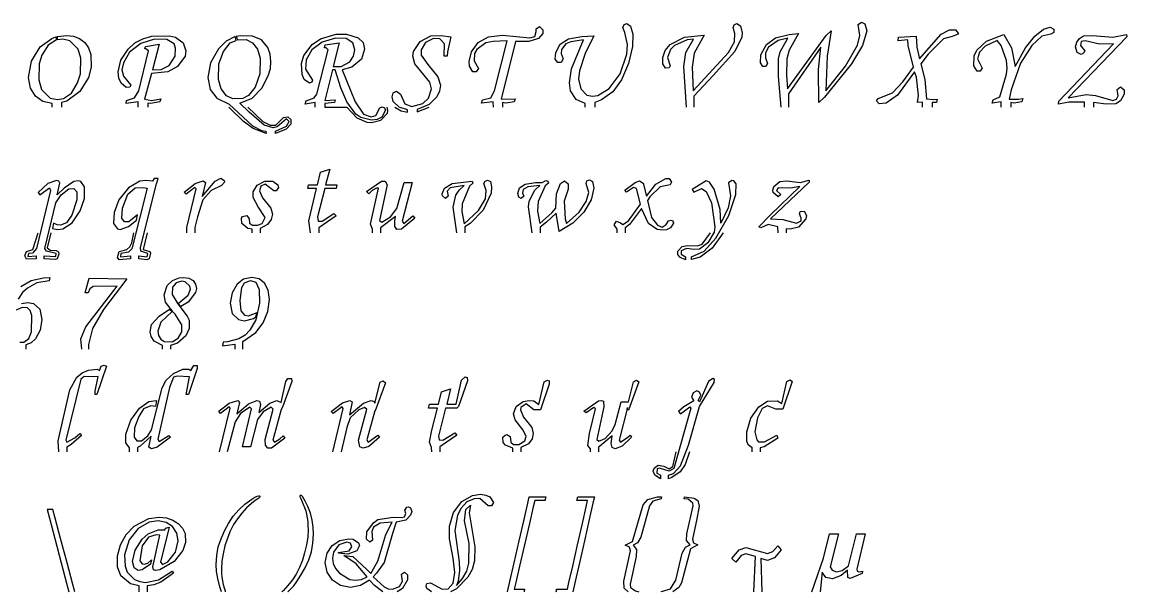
# Model space of a CAD drawing. Extents: x 6502 to 8745, y -442 to 98.
# Drawn here: x 7727 to 8745, y -427 to 98 of the extents above; entities that cross this region are included whole.
import ezdxf

# ---------------------------------------------------------------- set-up
doc = ezdxf.new("R2010")
doc.units = 0
doc.header["$LTSCALE"] = 34.98
doc.header["$MEASUREMENT"] = 0

msp = doc.modelspace()

# ---------------------------------------------------------------- linework, layer by layer
at = {"linetype": 'Continuous'}
for points in [[(8161.1838, 19.239), (8160.834, 24.1362), (8150.34, 23.0868), (8151.0396, 25.8852), (8158.7352, 27.984), (8162.2332, 34.2804), (8173.7766, 80.454), (8160.834, 79.7544), (8154.1878, 78.3552), (8145.7926, 72.4086), (8143.6938, 68.5608), (8143.344, 61.9146), (8147.5416, 54.9186), (8145.4428, 51.7704), (8142.2946, 51.7704), (8139.1464, 57.0174), (8138.7966, 61.215), (8140.8954, 70.3098), (8147.1918, 78.705), (8156.6364, 83.952), (8169.579, 85.701), (8194.7646, 83.2524), (8199.312, 84.3018), (8200.7112, 88.8492), (8200.7112, 91.2978), (8203.5096, 93.3966), (8206.6578, 90.5982), (8206.6578, 87.1002), (8202.81, 82.5528), (8193.7152, 79.7544), (8181.4722, 79.7544), (8168.1798, 26.5848), (8181.1224, 26.9346), (8180.4228, 24.1362), (8172.7272, 23.0868), (8169.579, 23.4366), (8169.579, 19.239)], [(8245.8354, 19.239), (8245.8354, 22.737), (8237.4402, 26.235), (8232.1932, 34.2804), (8231.1438, 41.6262), (8233.2426, 54.5688), (8244.0864, 81.1536), (8232.543, 79.4046), (8227.9956, 77.6556), (8223.798, 72.4086), (8223.4482, 68.5608), (8225.547, 63.6636), (8223.4482, 60.5154), (8220.6498, 60.5154), (8218.2012, 63.3138), (8218.551, 69.6102), (8222.7486, 77.3058), (8230.4442, 82.203), (8242.6872, 84.3018), (8253.531, 85.0014), (8245.8354, 68.5608), (8240.5884, 52.8198), (8239.539, 45.1242), (8241.6378, 36.0294), (8247.2346, 30.4326), (8252.4816, 29.3832), (8257.3788, 30.0828), (8267.8728, 36.3792), (8278.017, 50.0214), (8283.9636, 68.211), (8284.6632, 76.956), (8282.2146, 88.1496), (8280.4656, 92.697), (8281.515, 95.4954), (8283.9636, 96.195), (8287.4616, 93.7464), (8289.5604, 86.4006), (8289.2106, 75.207), (8285.7126, 59.466), (8279.0664, 44.4246), (8271.021, 33.231), (8260.8768, 25.8852), (8254.5804, 23.4366), (8254.5804, 19.239)], [(8338.8822, 19.239), (8336.4336, 56.6676), (8338.5324, 69.6102), (8345.5284, 81.8532), (8339.5818, 81.1536), (8328.0384, 75.9066), (8324.1906, 72.4086), (8321.3922, 65.0628), (8323.8408, 57.3672), (8323.1412, 55.6182), (8319.6432, 55.2684), (8317.1946, 59.1162), (8317.1946, 65.0628), (8319.2934, 71.3592), (8323.8408, 76.956), (8337.1332, 83.6022), (8355.3228, 85.701), (8346.228, 68.9106), (8344.1292, 55.968), (8345.1786, 34.2804), (8377.71, 69.6102), (8383.3068, 79.4046), (8383.6566, 87.1002), (8381.9076, 92.697), (8382.957, 95.1456), (8385.4056, 96.195), (8388.9036, 94.0962), (8390.3028, 87.7998), (8389.953, 83.6022), (8383.6566, 70.6596), (8363.718, 48.2724), (8345.8782, 29.3832), (8345.8782, 19.239)], [(8426.3322, 19.239), (8423.8836, 47.5728), (8423.8836, 63.6636), (8425.2828, 70.3098), (8432.2788, 82.9026), (8423.5338, 80.8038), (8414.439, 74.5074), (8411.6406, 69.2604), (8411.6406, 64.713), (8413.7394, 59.466), (8411.9904, 56.6676), (8409.192, 56.6676), (8407.0932, 60.1656), (8407.443, 67.5114), (8412.69, 76.956), (8421.0852, 83.2524), (8433.678, 86.0508), (8442.0732, 87.1002), (8433.678, 71.709), (8431.5792, 63.6636), (8431.2294, 48.2724), (8431.929, 36.0294), (8467.6086, 85.3512), (8472.156, 89.5488), (8468.658, 66.1122), (8467.2588, 34.2804), (8485.4484, 57.0174), (8496.642, 76.2564), (8498.7408, 85.3512), (8496.9918, 95.4954), (8500.14, 97.5942), (8503.2882, 95.8452), (8505.0372, 89.5488), (8501.1894, 75.9066), (8491.0452, 59.1162), (8466.2094, 28.3338), (8460.9624, 23.4366), (8460.6126, 53.8692), (8462.7114, 74.5074), (8432.9784, 31.482), (8432.9784, 19.239)], [(8628.8664, 19.239), (8628.8664, 24.1362), (8620.4712, 23.0868), (8621.5206, 25.8852), (8627.4672, 28.6836), (8633.7636, 49.6716), (8634.4632, 55.2684), (8633.7636, 62.2644), (8628.8664, 75.9066), (8625.0186, 80.8038), (8614.1748, 75.5568), (8608.9278, 69.96), (8607.1788, 63.6636), (8611.3764, 55.2684), (8609.6274, 52.47), (8606.829, 52.47), (8603.6808, 57.3672), (8604.0306, 66.462), (8606.4792, 71.709), (8615.2242, 80.1042), (8631.315, 86.0508), (8638.311, 73.8078), (8641.809, 56.6676), (8651.2536, 73.8078), (8659.9986, 84.6516), (8667.6942, 90.948), (8673.9906, 93.0468), (8677.4886, 90.948), (8677.4886, 88.1496), (8674.6902, 86.4006), (8666.295, 84.6516), (8657.2002, 75.9066), (8646.7062, 59.8158), (8637.9612, 35.3298), (8636.2122, 26.5848), (8644.9572, 26.5848), (8648.805, 27.2844), (8647.7556, 24.1362), (8640.4098, 23.0868), (8637.6114, 23.4366), (8637.6114, 19.239)], [(7754.7162, 19.239), (7754.7162, 22.737), (7746.321, 24.486), (7739.325, 29.3832), (7734.7776, 36.729), (7733.0286, 46.5234), (7735.827, 61.5648), (7743.8724, 74.8572), (7754.3664, 82.5528), (7758.2142, 83.952), (7758.9138, 81.1536), (7751.2182, 76.2564), (7745.2716, 67.1616), (7742.823, 59.1162), (7742.4732, 44.4246), (7744.9218, 35.6796), (7752.9672, 27.6342), (7759.6134, 26.235), (7765.2102, 27.2844), (7772.556, 32.1816), (7778.1528, 41.6262), (7780.9512, 50.0214), (7781.301, 64.3632), (7778.8524, 72.7584), (7771.1568, 80.454), (7764.5106, 81.8532), (7759.9632, 81.1536), (7759.2636, 84.3018), (7768.3584, 85.3512), (7774.305, 84.6516), (7779.9018, 82.5528), (7784.799, 78.705), (7788.297, 73.8078), (7790.3958, 67.8612), (7790.7456, 55.968), (7788.297, 46.5234), (7780.2516, 33.5808), (7768.3584, 24.8358), (7763.4612, 23.4366), (7763.4612, 19.239)], [(7834.1208, 19.239), (7834.1208, 24.1362), (7822.9272, 22.737), (7823.277, 25.5354), (7830.6228, 27.984), (7834.4706, 34.2804), (7843.5654, 71.0094), (7841.1168, 73.1082), (7840.0674, 73.1082), (7840.767, 75.207), (7853.3598, 77.3058), (7847.0634, 53.5194), (7855.1088, 53.8692), (7862.4546, 57.717), (7868.0514, 66.1122), (7868.4012, 73.458), (7867.002, 77.6556), (7860.3558, 81.5034), (7849.1622, 81.8532), (7836.5694, 78.0054), (7826.0754, 69.96), (7820.4786, 60.1656), (7819.0794, 53.5194), (7820.4786, 47.9226), (7827.1248, 39.5274), (7826.4252, 37.7784), (7822.9272, 37.4286), (7818.3798, 41.2764), (7816.281, 45.8238), (7815.5814, 51.7704), (7818.03, 62.6142), (7824.6762, 72.7584), (7830.9726, 78.3552), (7838.3184, 82.203), (7846.7136, 84.6516), (7862.8044, 85.0014), (7868.4012, 83.6022), (7875.3972, 78.3552), (7877.8458, 71.0094), (7877.1462, 66.1122), (7870.1502, 56.6676), (7861.4052, 51.7704), (7846.3638, 50.3712), (7839.7176, 26.5848), (7846.7136, 25.5354), (7854.759, 26.9346), (7854.0594, 24.1362), (7845.3144, 22.737), (7842.8658, 23.0868), (7842.8658, 19.239)], [(7934.8632, 19.239), (7948.8552, 5.9466), (7955.5014, 2.7984), (7960.7484, 2.7984), (7967.7444, 9.7944), (7971.942, 10.494), (7974.7404, 8.0454), (7974.7404, 3.498), (7970.193, -1.0494), (7960.3986, -4.8972), (7960.3986, -2.7984), (7970.5428, 1.749), (7972.9914, 5.9466), (7970.5428, 8.3952), (7962.1476, 1.0494), (7958.2998, 0.3498), (7949.9046, 2.7984), (7936.2624, 14.6916), (7927.5174, 23.0868), (7939.0608, 27.6342), (7948.1556, 37.0788), (7954.1022, 48.972), (7955.8512, 54.9186), (7956.201, 61.215), (7955.5014, 68.211), (7953.4026, 74.1576), (7947.456, 81.1536), (7939.4106, 84.6516), (7928.5668, 85.0014), (7924.3692, 84.3018), (7925.4186, 81.1536), (7933.464, 81.5034), (7939.4106, 78.3552), (7943.958, 72.7584), (7946.4066, 64.3632), (7946.0568, 50.0214), (7941.8592, 37.7784), (7935.5628, 30.0828), (7930.3158, 27.2844), (7921.221, 26.9346), (7915.2744, 29.733), (7910.3772, 36.0294), (7907.9286, 44.7744), (7908.2784, 59.1162), (7912.476, 70.6596), (7918.7724, 78.3552), (7924.3692, 80.8038), (7923.3198, 84.3018), (7914.9246, 80.1042), (7907.9286, 73.1082), (7900.5828, 60.1656), (7898.1342, 46.5234), (7900.233, 35.6796), (7906.5294, 27.6342), (7917.723, 22.0374), (7939.4106, 2.0988), (7947.456, -2.0988), (7951.6536, -2.7984), (7952.0034, -4.8972), (7939.7604, -0.3498), (7931.0154, 5.9466), (7917.3732, 19.239)], [(7997.1276, 19.239), (7997.1276, 23.4366), (7987.683, 22.0374), (7988.7324, 25.1856), (7996.0782, 27.984), (7998.5268, 31.1322), (8009.0208, 72.0588), (8007.2718, 73.8078), (8005.5228, 73.8078), (8006.2224, 76.6062), (8019.165, 78.3552), (8013.5682, 56.6676), (8020.914, 56.6676), (8028.9594, 60.8652), (8032.4574, 66.1122), (8033.5068, 72.0588), (8031.7578, 78.3552), (8025.4614, 82.5528), (8015.667, 82.9026), (8003.424, 79.0548), (7993.9794, 72.0588), (7988.7324, 62.964), (7988.0328, 54.219), (7994.679, 44.0748), (7993.9794, 42.3258), (7991.8806, 41.2764), (7986.9834, 44.7744), (7984.8846, 49.3218), (7984.5348, 59.466), (7986.6336, 66.8118), (7994.3292, 76.956), (8002.0248, 82.203), (8016.3666, 86.4006), (8025.8112, 86.4006), (8036.655, 83.2524), (8041.2024, 78.705), (8042.6016, 72.7584), (8039.8032, 63.3138), (8030.7084, 55.968), (8021.9634, 53.5194), (8033.8566, 24.1362), (8041.5522, 12.9426), (8048.5482, 10.494), (8052.7458, 11.5434), (8056.5936, 18.5394), (8058.6924, 19.5888), (8060.7912, 18.5394), (8061.8406, 16.4406), (8058.3426, 10.1442), (8054.145, 8.0454), (8048.898, 7.3458), (8039.1036, 9.7944), (8034.5562, 12.9426), (8026.161, 24.1362), (8020.5642, 37.0788), (8015.3172, 53.5194), (8012.8686, 53.5194), (8005.8726, 25.5354), (8015.3172, 25.8852), (8014.9674, 23.4366), (8005.8726, 22.737), (8005.8726, 19.239), (8026.161, 19.239), (8035.2558, 9.4446), (8044.7004, 5.5968), (8048.898, 5.247), (8057.643, 7.3458), (8063.5896, 13.6422), (8063.9394, 16.0908), (8063.2398, 19.239)], [(8070.2358, 19.239), (8076.1824, 15.741), (8082.129, 14.6916), (8082.129, 16.7904), (8074.4334, 19.239), (8068.8366, 24.486), (8067.7872, 28.6836), (8068.8366, 32.5314), (8071.9848, 33.9306), (8075.4828, 31.1322), (8079.6804, 22.3872), (8085.9768, 19.9386), (8096.121, 22.737), (8101.368, 27.6342), (8104.1664, 36.0294), (8102.7672, 42.3258), (8088.7752, 59.1162), (8087.0262, 66.1122), (8087.7258, 70.6596), (8093.6724, 79.7544), (8103.4668, 85.0014), (8112.9114, 85.3512), (8122.0062, 83.952), (8118.858, 70.3098), (8118.5082, 66.1122), (8115.7098, 66.1122), (8116.0596, 77.6556), (8111.862, 82.203), (8105.9154, 82.5528), (8098.5696, 78.705), (8094.7218, 72.0588), (8094.7218, 67.1616), (8100.6684, 58.4166), (8110.113, 47.223), (8112.5616, 39.5274), (8111.5122, 33.9306), (8109.0636, 28.6836), (8102.0676, 21.6876), (8090.874, 17.1402), (8090.874, 15.0414), (8102.0676, 19.239)], [(8556.4578, 19.239), (8556.4578, 23.7864), (8551.9104, 23.4366), (8552.61, 30.0828), (8550.861, 46.8732), (8549.112, 51.7704), (8533.371, 30.4326), (8522.877, 23.0868), (8516.5806, 22.3872), (8514.132, 25.1856), (8515.5312, 27.2844), (8528.8236, 32.5314), (8538.2682, 42.6756), (8548.0626, 55.968), (8543.1654, 75.9066), (8542.8156, 81.1536), (8534.0706, 80.454), (8534.4204, 83.6022), (8550.5112, 84.6516), (8551.2108, 74.5074), (8553.6594, 63.6636), (8573.598, 86.4006), (8581.2936, 90.5982), (8586.8904, 90.5982), (8589.339, 87.45), (8589.339, 86.4006), (8583.7422, 84.3018), (8575.6968, 82.203), (8561.7048, 68.211), (8554.7088, 59.1162), (8558.5566, 44.7744), (8559.9558, 26.9346), (8566.602, 26.235), (8569.7502, 26.5848), (8569.4004, 23.4366), (8565.2028, 23.4366), (8565.2028, 19.239)], [(8705.4726, 19.239), (8705.4726, 23.7864), (8691.1308, 23.7864), (8681.6862, 22.0374), (8682.036, 24.8358), (8732.4072, 77.6556), (8719.4646, 77.3058), (8706.1722, 80.454), (8702.6742, 79.7544), (8701.9746, 75.9066), (8705.8224, 71.0094), (8704.773, 68.9106), (8702.6742, 67.8612), (8698.8264, 69.6102), (8697.4272, 74.8572), (8698.4766, 79.0548), (8700.9252, 82.5528), (8704.773, 85.0014), (8712.8184, 85.3512), (8731.7076, 83.6022), (8744.3004, 86.0508), (8744.6502, 83.952), (8690.4312, 27.984), (8707.2216, 30.7824), (8715.6168, 30.0828), (8731.7076, 25.5354), (8735.2056, 26.5848), (8736.6048, 29.733), (8735.5554, 35.6796), (8738.7036, 38.1282), (8742.2016, 35.3298), (8742.2016, 31.1322), (8738.7036, 25.1856), (8734.506, 22.3872), (8725.4112, 22.0374), (8713.8678, 23.4366), (8713.8678, 19.239)], [(7992.5802, -96.5448), (7991.181, -85.3512), (7998.177, -55.6182), (7990.1316, -55.6182), (7990.8312, -52.1202), (7999.2264, -52.1202), (8002.0248, -40.5768), (8010.42, -37.7784), (8006.5722, -52.1202), (8017.0662, -52.1202), (8016.3666, -55.6182), (8005.8726, -55.6182), (7999.2264, -81.8532), (7999.926, -85.701), (8003.424, -85.701), (8014.2678, -78.705), (8016.3666, -80.8038), (8000.2758, -91.9974), (8000.2758, -96.5448)], [(7753.6668, -96.5448), (7750.1688, -110.187), (7752.9672, -112.2858), (7758.564, -112.6356), (7760.6628, -114.0348), (7761.0126, -116.1336), (7759.2636, -120.3312), (7757.8644, -121.0308), (7747.3704, -120.3312), (7747.3704, -117.5328), (7758.2142, -118.2324), (7758.564, -115.434), (7749.4692, -113.3352), (7748.07, -110.8866), (7758.2142, -68.9106), (7763.1114, -61.5648), (7770.1074, -55.968), (7774.6548, -55.6182), (7777.4532, -58.7664), (7777.4532, -66.1122), (7772.9058, -80.1042), (7768.0086, -87.1002), (7762.4118, -89.5488), (7759.2636, -89.199), (7756.1154, -87.45), (7755.066, -92.3472), (7759.9632, -93.3966), (7764.5106, -92.697), (7773.2556, -87.1002), (7780.6014, -76.2564), (7784.4492, -64.713), (7784.4492, -54.219), (7781.301, -49.3218), (7778.8524, -48.6222), (7774.6548, -49.3218), (7765.9098, -55.2684), (7759.2636, -61.5648), (7761.7122, -50.721), (7761.0126, -48.972), (7758.9138, -48.2724), (7750.8684, -51.0708), (7741.7736, -59.466), (7743.5226, -61.5648), (7752.2676, -54.9186), (7753.317, -57.3672), (7740.3744, -110.8866), (7736.5266, -115.0842), (7733.0286, -115.434), (7732.329, -118.2324), (7740.0246, -117.5328), (7740.0246, -120.3312), (7731.2796, -120.681), (7729.5306, -117.5328), (7731.2796, -113.685), (7736.8764, -111.936), (7741.7736, -96.5448)], [(7842.1662, -96.5448), (7838.6682, -111.936), (7844.6148, -113.685), (7845.3144, -115.0842), (7844.265, -120.3312), (7841.8164, -121.3806), (7834.4706, -120.3312), (7834.4706, -117.5328), (7842.1662, -118.5822), (7842.8658, -115.434), (7836.5694, -113.3352), (7836.2196, -109.8372), (7850.9112, -51.4206), (7852.3104, -46.5234), (7848.8124, -46.5234), (7847.0634, -48.972), (7841.1168, -48.2724), (7835.52, -48.972), (7825.026, -54.9186), (7816.281, -66.1122), (7811.7336, -77.6556), (7811.3838, -87.7998), (7814.8818, -92.697), (7817.3304, -93.3966), (7825.026, -90.5982), (7832.3718, -84.6516), (7833.4212, -79.7544), (7825.3758, -86.4006), (7821.528, -86.4006), (7819.0794, -82.9026), (7819.4292, -73.8078), (7824.3264, -60.8652), (7831.3224, -54.9186), (7838.6682, -54.5688), (7842.1662, -55.2684), (7828.1742, -111.2364), (7825.026, -114.3846), (7818.03, -115.434), (7817.6802, -118.5822), (7826.775, -117.5328), (7826.775, -120.3312), (7816.6308, -121.3806), (7814.8818, -119.2818), (7816.6308, -113.685), (7821.528, -112.2858), (7823.6268, -111.936), (7826.4252, -109.4874), (7828.1742, -105.6396), (7829.9232, -96.5448)], [(7878.8952, -96.5448), (7878.8952, -91.6476), (7887.2904, -55.968), (7886.241, -54.5688), (7878.1956, -60.8652), (7876.4466, -59.1162), (7886.5908, -51.0708), (7893.9366, -48.6222), (7896.0354, -50.0214), (7892.8872, -62.964), (7904.7804, -48.972), (7910.0274, -46.1736), (7913.1756, -48.2724), (7913.5254, -49.6716), (7910.727, -52.8198), (7901.2824, -57.3672), (7893.5868, -66.1122), (7888.6896, -81.8532), (7886.241, -91.6476), (7886.241, -96.5448)], [(7939.0608, -96.5448), (7939.0608, -93.0468), (7934.8632, -92.3472), (7929.6162, -87.7998), (7929.2664, -82.9026), (7929.966, -81.5034), (7934.1636, -80.454), (7936.2624, -83.6022), (7936.6122, -87.45), (7939.4106, -89.5488), (7943.958, -89.5488), (7948.1556, -87.7998), (7950.954, -82.203), (7944.6576, -72.4086), (7939.7604, -64.0134), (7939.7604, -58.7664), (7943.6082, -52.47), (7950.6042, -48.972), (7957.95, -48.972), (7962.4974, -52.1202), (7963.197, -54.5688), (7961.0982, -57.717), (7958.9994, -57.717), (7950.954, -51.7704), (7947.1062, -53.5194), (7945.707, -57.717), (7948.5054, -64.3632), (7956.201, -73.8078), (7957.6002, -79.4046), (7956.5508, -84.3018), (7953.0528, -88.8492), (7946.4066, -92.3472), (7946.4066, -96.5448)], [(8049.9474, -96.5448), (8049.9474, -93.0468), (8047.8486, -88.4994), (8055.1944, -55.2684), (8053.4454, -55.2684), (8049.5976, -57.3672), (8046.4494, -60.5154), (8044.3506, -58.4166), (8057.9928, -48.972), (8061.4908, -48.972), (8063.2398, -52.1202), (8056.2438, -85.0014), (8058.3426, -86.7504), (8066.388, -81.8532), (8072.3346, -74.1576), (8078.9808, -50.0214), (8086.3266, -50.0214), (8077.2318, -85.701), (8078.631, -87.7998), (8087.0262, -80.8038), (8088.7752, -82.9026), (8076.5322, -93.0468), (8072.3346, -93.3966), (8070.2358, -90.5982), (8070.2358, -85.701), (8070.9354, -81.5034), (8057.2932, -91.9974), (8057.2932, -96.5448)], [(8127.603, -96.5448), (8124.105, -72.7584), (8126.5536, -61.9146), (8129.7018, -57.0174), (8134.2492, -52.8198), (8121.3066, -54.9186), (8118.5082, -58.0668), (8119.5576, -62.6142), (8117.109, -64.713), (8114.3106, -62.2644), (8113.9608, -60.5154), (8116.0596, -55.2684), (8123.0556, -51.0708), (8141.595, -48.972), (8142.2946, -50.721), (8139.1464, -53.5194), (8132.5002, -69.6102), (8132.1504, -76.956), (8134.2492, -88.1496), (8147.5416, -75.9066), (8153.838, -65.0628), (8154.5376, -57.3672), (8152.4388, -51.0708), (8153.4882, -48.972), (8155.587, -47.9226), (8158.3854, -49.3218), (8159.4348, -54.219), (8159.085, -59.8158), (8151.7392, -75.5568), (8139.846, -87.7998), (8134.9488, -90.948), (8134.9488, -96.5448)], [(8196.8634, -96.5448), (8193.3654, -72.4086), (8194.065, -67.1616), (8199.312, -57.0174), (8203.8594, -52.8198), (8193.0156, -54.219), (8188.4682, -56.6676), (8188.1184, -59.8158), (8189.1678, -62.6142), (8186.7192, -64.713), (8184.6204, -63.6636), (8183.571, -60.1656), (8185.32, -54.9186), (8190.567, -51.7704), (8200.0116, -50.0214), (8205.9582, -50.0214), (8209.4562, -48.2724), (8211.2052, -48.972), (8211.9048, -50.721), (8208.7566, -53.1696), (8202.4602, -67.5114), (8201.7606, -76.6062), (8203.8594, -87.7998), (8215.053, -78.0054), (8218.551, -73.8078), (8219.2506, -60.5154), (8223.0984, -51.0708), (8226.5964, -48.6222), (8230.0944, -51.4206), (8230.0944, -56.3178), (8226.2466, -67.1616), (8227.296, -83.6022), (8228.3454, -87.7998), (8240.2386, -77.3058), (8246.535, -67.5114), (8248.9836, -59.466), (8246.535, -51.0708), (8247.2346, -48.6222), (8249.6832, -47.5728), (8252.4816, -49.3218), (8253.531, -55.2684), (8251.0824, -66.1122), (8244.4362, -77.3058), (8234.292, -87.45), (8221.6992, -95.1456), (8218.9008, -78.3552), (8210.1558, -86.7504), (8204.2092, -91.2978), (8204.2092, -96.5448)], [(8275.2186, -96.5448), (8275.2186, -93.0468), (8272.4202, -89.199), (8274.519, -85.701), (8278.3668, -87.1002), (8280.4656, -88.8492), (8285.7126, -85.3512), (8296.5564, -69.96), (8293.0584, -55.6182), (8290.26, -54.5688), (8283.6138, -59.1162), (8282.2146, -57.0174), (8291.6592, -50.0214), (8295.8568, -48.6222), (8299.005, -50.721), (8302.1532, -62.6142), (8310.8982, -51.7704), (8319.993, -46.5234), (8323.1412, -46.5234), (8325.24, -49.6716), (8323.8408, -52.1202), (8314.746, -54.219), (8305.3014, -63.3138), (8303.2026, -66.8118), (8306.7006, -82.203), (8312.2974, -89.5488), (8316.495, -91.2978), (8320.3428, -88.8492), (8322.4416, -85.3512), (8324.5404, -84.6516), (8326.2894, -85.3512), (8326.989, -87.45), (8324.1906, -91.9974), (8320.6926, -93.7464), (8316.8448, -94.0962), (8311.9476, -93.3966), (8303.9022, -87.7998), (8297.6058, -74.1576), (8286.4122, -88.8492), (8282.5644, -91.9974), (8282.5644, -96.5448)], [(8372.8128, -96.5448), (8362.6686, -110.5368), (8351.475, -118.932), (8343.7794, -121.0308), (8343.7794, -118.5822), (8355.3228, -113.3352), (8366.1666, -101.442), (8378.0598, -80.454), (8384.3562, -61.215), (8384.706, -51.4206), (8382.6072, -48.6222), (8380.8582, -48.2724), (8377.71, -50.3712), (8379.459, -62.2644), (8377.3602, -73.458), (8370.714, -87.45), (8370.0144, -74.8572), (8364.4176, -56.3178), (8360.22, -49.6716), (8357.0718, -48.6222), (8344.1292, -56.6676), (8345.8782, -59.1162), (8352.8742, -55.6182), (8357.0718, -58.4166), (8361.969, -68.9106), (8365.1172, -90.948), (8364.4176, -95.8452), (8358.8208, -105.6396), (8351.1252, -111.5862), (8346.228, -111.936), (8338.8822, -110.8866), (8333.985, -112.9854), (8333.985, -116.1336), (8338.1826, -118.5822), (8338.1826, -121.3806), (8332.9356, -118.932), (8331.1866, -116.4834), (8331.1866, -113.3352), (8335.0344, -109.1376), (8339.9316, -108.0882), (8349.0264, -108.438), (8353.5738, -107.0388), (8361.2694, -96.5448)], [(8423.5338, -96.5448), (8423.184, -90.948), (8414.0892, -88.8492), (8407.443, -91.9974), (8405.694, -90.948), (8416.188, -80.1042), (8443.4724, -53.8692), (8434.7274, -55.2684), (8423.5338, -54.9186), (8421.7848, -57.3672), (8425.9824, -61.215), (8423.5338, -63.3138), (8418.9864, -59.466), (8418.6366, -57.0174), (8419.3362, -53.8692), (8424.933, -49.3218), (8431.5792, -48.6222), (8443.8222, -50.0214), (8451.8676, -47.9226), (8451.8676, -49.6716), (8416.5378, -83.6022), (8427.7314, -84.3018), (8440.3242, -87.45), (8444.5218, -85.3512), (8444.5218, -82.9026), (8443.1226, -79.0548), (8443.8222, -76.956), (8447.3202, -76.6062), (8449.419, -80.454), (8449.0692, -83.6022), (8442.0732, -91.2978), (8434.3776, -93.0468), (8430.8796, -92.697), (8430.8796, -96.5448)], [(7726.0326, -145.8666), (7735.4772, -140.2698), (7746.6708, -137.8212), (7752.6174, -137.4714), (7751.9178, -140.6196), (7740.7242, -142.3686), (7731.9792, -147.2658), (7727.4318, -151.4634), (7723.584, -157.41)], [(7782.0006, -203.5836), (7781.301, -194.139), (7785.8484, -182.9454), (7814.532, -145.5168), (7792.4946, -145.8666), (7789.3464, -147.9654), (7787.9472, -151.8132), (7785.1488, -151.8132), (7788.9966, -138.171), (7823.6268, -138.8706), (7801.9392, -167.2044), (7791.795, -184.6944), (7788.297, -199.386), (7788.297, -203.5836)], [(7856.508, -203.5836), (7856.508, -200.0856), (7848.8124, -196.2378), (7846.014, -192.0402), (7844.9646, -187.4928), (7846.3638, -180.8466), (7853.3598, -173.151), (7862.8044, -166.8546), (7865.253, -168.9534), (7854.759, -178.7478), (7851.9606, -187.143), (7852.6602, -190.9908), (7854.759, -194.4888), (7857.9072, -196.5876), (7865.253, -196.9374), (7870.8498, -193.4394), (7874.3478, -187.4928), (7874.3478, -181.1964), (7868.0514, -171.402), (7863.504, -166.5048), (7865.6028, -168.6036), (7859.3064, -160.2084), (7857.9072, -153.5622), (7860.7056, -144.8172), (7865.6028, -140.2698), (7871.8992, -137.8212), (7875.747, -137.4714), (7880.6442, -138.171), (7884.492, -140.2698), (7886.9406, -143.7678), (7887.6402, -147.6156), (7886.9406, -151.4634), (7879.9446, -160.2084), (7873.2984, -164.406), (7870.8498, -161.6076), (7879.9446, -153.912), (7882.0434, -148.3152), (7881.6936, -145.5168), (7877.1462, -141.669), (7874.3478, -140.9694), (7869.1008, -142.3686), (7865.6028, -146.5662), (7865.253, -153.2124), (7870.5, -161.9574), (7879.245, -173.151), (7880.994, -176.9988), (7880.994, -184.6944), (7877.8458, -191.3406), (7870.1502, -197.9868), (7863.8538, -200.0856), (7863.8538, -203.5836)], [(7930.3158, -203.5836), (7930.3158, -196.5876), (7942.209, -188.1924), (7949.205, -179.4474), (7953.4026, -168.9534), (7954.8018, -157.7598), (7953.7524, -149.3646), (7950.2544, -142.7184), (7945.3572, -138.8706), (7938.711, -137.4714), (7931.0154, -139.2204), (7925.0688, -143.7678), (7920.5214, -151.8132), (7918.7724, -161.2578), (7920.5214, -170.7024), (7926.468, -176.2992), (7932.0648, -177.3486), (7940.1102, -175.2498), (7942.209, -173.8506), (7943.2584, -170.0028), (7935.213, -173.151), (7932.4146, -172.4514), (7928.9166, -168.2538), (7927.8672, -158.8092), (7929.6162, -146.916), (7932.0648, -142.3686), (7937.3118, -140.2698), (7942.209, -142.0188), (7945.3572, -148.665), (7945.707, -161.2578), (7942.209, -176.649), (7936.962, -186.0936), (7932.4146, -190.641), (7926.8178, -194.139), (7916.3238, -196.9374), (7912.1262, -197.2872), (7911.7764, -200.4354), (7922.97, -199.0362), (7922.97, -203.5836)], [(7726.3824, -161.6076), (7732.329, -160.5582), (7737.576, -161.6076), (7743.5226, -166.8546), (7745.2716, -176.2992), (7743.8724, -186.0936), (7739.325, -194.139), (7735.4772, -197.637), (7730.58, -199.7358), (7730.58, -203.5836)], [(7724.9832, -197.2872), (7728.831, -197.2872), (7733.3784, -193.7892), (7735.827, -187.4928), (7736.1768, -172.4514), (7734.4278, -167.904), (7731.9792, -165.4554), (7727.082, -165.1056), (7720.7856, -167.904)], [(7761.0126, -298.0296), (7760.313, -287.8854), (7771.1568, -241.0122), (7777.4532, -229.4688), (7782.3504, -225.2712), (7788.297, -222.8226), (7796.3424, -222.123), (7798.4412, -223.1724), (7799.8404, -219.3246), (7802.6388, -218.2752), (7804.7376, -219.3246), (7795.9926, -245.2098), (7794.2436, -245.2098), (7794.2436, -242.4114), (7797.042, -228.7692), (7792.8444, -229.119), (7784.0994, -228.7692), (7781.301, -231.2178), (7767.309, -287.5356), (7768.3584, -289.2846), (7775.7042, -285.087), (7780.2516, -281.2392), (7781.6508, -282.9882), (7772.2062, -291.3834), (7768.3584, -293.832), (7768.3584, -298.0296)], [(7826.0754, -298.0296), (7826.0754, -294.5316), (7822.5774, -289.9842), (7822.5774, -281.9388), (7827.1248, -268.9962), (7835.1702, -257.8026), (7843.9152, -251.856), (7850.9112, -250.8066), (7849.8618, -256.4034), (7845.6642, -255.7038), (7839.018, -258.5022), (7834.4706, -265.4982), (7830.6228, -275.9922), (7830.273, -284.7372), (7832.7216, -287.8854), (7836.9192, -287.8854), (7842.8658, -283.338), (7846.3638, -277.7412), (7856.1582, -239.2632), (7859.6562, -232.2672), (7866.6522, -225.9708), (7875.0474, -222.123), (7880.6442, -222.123), (7882.3932, -223.1724), (7885.1916, -218.625), (7888.3398, -218.625), (7888.3398, -221.4234), (7880.2944, -245.2098), (7878.1956, -245.2098), (7881.3438, -229.119), (7869.8004, -228.4194), (7866.6522, -229.4688), (7862.8044, -238.9134), (7851.9606, -286.4862), (7853.3598, -288.585), (7862.1048, -282.9882), (7863.8538, -284.7372), (7851.6108, -293.832), (7846.3638, -295.2312), (7843.9152, -293.832), (7846.014, -283.6878), (7835.8698, -292.7826), (7833.4212, -294.1818), (7833.4212, -298.0296)], [(7908.978, -298.0296), (7918.7724, -257.8026), (7917.723, -256.7532), (7909.6776, -262.6998), (7908.2784, -260.601), (7917.723, -253.2552), (7925.7684, -250.8066), (7927.1676, -252.5556), (7924.719, -263.0496), (7935.5628, -253.9548), (7943.2584, -250.8066), (7945.707, -251.5062), (7946.7564, -254.6544), (7945.0074, -262.0002), (7955.1516, -253.2552), (7961.7978, -250.8066), (7965.6456, -252.5556), (7969.8432, -233.3166), (7971.942, -230.5182), (7975.0902, -230.5182), (7975.44, -233.3166), (7967.0448, -257.103), (7965.6456, -259.2018), (7957.95, -287.5356), (7959.699, -289.2846), (7964.5962, -286.1364), (7967.3946, -283.338), (7969.1436, -285.4368), (7956.9006, -294.8814), (7953.4026, -294.8814), (7951.3038, -292.083), (7950.954, -286.836), (7958.2998, -258.852), (7956.5508, -257.103), (7949.205, -261.3006), (7943.958, -268.2966), (7937.3118, -293.4822), (7929.966, -293.4822), (7938.3612, -258.5022), (7936.962, -257.103), (7928.217, -262.6998), (7923.3198, -270.3954), (7915.974, -298.0296)], [(8013.2184, -298.0296), (8022.663, -258.1524), (8021.9634, -256.7532), (8013.5682, -262.6998), (8011.8192, -260.9508), (8022.3132, -252.9054), (8028.9594, -250.8066), (8031.0582, -252.2058), (8028.6096, -264.099), (8041.5522, -253.2552), (8048.5482, -250.8066), (8051.3466, -251.856), (8052.0462, -253.2552), (8056.9434, -234.0162), (8059.7418, -232.617), (8061.8406, -234.7158), (8052.396, -260.2512), (8052.0462, -260.2512), (8044.7004, -287.1858), (8045.7498, -289.2846), (8054.8446, -282.6384), (8056.2438, -284.7372), (8046.4494, -293.1324), (8041.2024, -294.8814), (8038.0542, -293.4822), (8037.0048, -287.5356), (8044.7004, -258.852), (8042.6016, -257.4528), (8037.3546, -259.5516), (8029.3092, -266.8974), (8026.161, -275.6424), (8020.914, -298.0296)], [(8104.5162, -298.0296), (8104.1664, -294.1818), (8102.4174, -289.2846), (8104.5162, -278.091), (8109.7632, -257.8026), (8101.368, -257.8026), (8102.4174, -254.3046), (8110.4628, -254.3046), (8113.2612, -242.7612), (8121.6564, -239.9628), (8118.1584, -254.3046), (8126.9034, -254.3046), (8131.8006, -232.2672), (8135.2986, -229.119), (8137.0476, -229.8186), (8137.3974, -232.617), (8129.0022, -256.4034), (8127.603, -257.8026), (8117.109, -257.8026), (8110.4628, -283.6878), (8111.1624, -287.1858), (8114.6604, -287.5356), (8125.5042, -280.5396), (8127.603, -282.6384), (8111.862, -293.4822), (8111.862, -298.0296)], [(8179.0236, -298.0296), (8179.0236, -294.8814), (8172.3774, -292.083), (8170.2786, -289.6344), (8169.9288, -284.7372), (8172.0276, -282.6384), (8173.4268, -282.2886), (8176.575, -284.0376), (8177.2746, -289.2846), (8179.7232, -291.3834), (8184.6204, -291.3834), (8190.2172, -287.8854), (8191.2666, -284.0376), (8188.4682, -278.091), (8181.1224, -268.6464), (8179.7232, -263.0496), (8182.1718, -256.4034), (8188.4682, -251.856), (8194.065, -250.8066), (8198.2626, -251.1564), (8203.1598, -254.6544), (8208.057, -233.6664), (8210.8554, -232.2672), (8212.6044, -232.617), (8212.6044, -235.7652), (8204.559, -259.5516), (8198.2626, -259.5516), (8191.2666, -253.9548), (8186.3694, -257.4528), (8186.0196, -259.5516), (8188.818, -266.1978), (8196.5136, -275.6424), (8197.9128, -281.2392), (8196.8634, -286.1364), (8193.3654, -290.6838), (8186.3694, -294.1818), (8186.3694, -298.0296)], [(8250.7326, -298.0296), (8250.7326, -295.2312), (8248.284, -292.4328), (8249.6832, -281.2392), (8255.28, -258.5022), (8253.531, -257.4528), (8246.535, -262.35), (8244.4362, -260.601), (8258.0784, -251.1564), (8260.527, -250.8066), (8262.6258, -251.5062), (8262.9756, -256.7532), (8256.3294, -286.836), (8258.4282, -288.2352), (8264.025, -285.7866), (8270.6712, -278.7906), (8273.4696, -272.844), (8278.7166, -252.2058), (8285.7126, -252.2058), (8290.26, -233.6664), (8293.0584, -232.2672), (8295.1572, -233.6664), (8285.7126, -259.9014), (8284.3134, -258.5022), (8284.6632, -257.4528), (8276.9676, -287.5356), (8278.3668, -289.2846), (8285.013, -284.7372), (8287.1118, -282.6384), (8288.511, -284.7372), (8279.766, -292.7826), (8273.4696, -295.2312), (8270.6712, -294.1818), (8269.6218, -290.334), (8270.6712, -283.338), (8258.778, -293.1324), (8258.0784, -293.4822), (8258.0784, -298.0296)], [(8341.6806, -298.0296), (8337.8328, -309.9228), (8333.2854, -316.569), (8325.5898, -321.816), (8322.4416, -322.8654), (8322.4416, -319.7172), (8326.989, -317.9682), (8333.6352, -310.9722), (8340.981, -292.083), (8351.1252, -256.4034), (8364.4176, -234.366), (8364.7674, -231.5676), (8363.3682, -230.5182), (8359.1706, -233.3166), (8351.1252, -252.2058), (8349.726, -250.8066), (8352.1746, -245.9094), (8351.1252, -243.111), (8348.6766, -242.0616), (8345.1786, -243.8106), (8343.7794, -247.6584), (8345.8782, -251.1564), (8336.4336, -256.7532), (8331.5364, -260.9508), (8333.6352, -263.0496), (8342.0304, -256.7532), (8343.0798, -257.8026), (8327.3388, -313.4208), (8323.1412, -315.8694), (8314.0464, -313.071), (8311.9476, -313.7706), (8311.5978, -317.6184), (8315.0958, -319.7172), (8315.0958, -322.8654), (8309.8488, -319.7172), (8308.4496, -315.8694), (8309.1492, -313.071), (8312.997, -310.2726), (8318.244, -311.322), (8323.1412, -313.7706), (8326.2894, -311.6718), (8329.4376, -298.0296)], [(8399.3976, -298.0296), (8399.3976, -294.5316), (8395.8996, -291.7332), (8394.5004, -288.2352), (8394.5004, -279.84), (8398.3482, -267.2472), (8405.694, -256.7532), (8413.7394, -251.5062), (8422.8342, -251.1564), (8426.682, -253.605), (8431.5792, -233.3166), (8434.3776, -231.9174), (8436.4764, -233.3166), (8427.7314, -258.852), (8421.435, -258.852), (8413.7394, -255.7038), (8408.8422, -258.1524), (8404.2948, -266.8974), (8401.8462, -279.84), (8403.945, -287.1858), (8405.3442, -288.9348), (8410.941, -288.9348), (8422.1346, -282.6384), (8423.184, -285.4368), (8410.5912, -293.4822), (8406.7434, -294.5316), (8406.7434, -298.0296)], [(7921.5708, -357.4956), (7926.558689, -351.549), (7932.323911, -346.302), (7938.711, -341.7546)], [(7944.3078, -341.4048), (7941.7426, -342.804), (7938.2446, -345.6024), (7933.8138, -349.8)], [(7938.711, -341.7546), (7941.5094, -340.0056), (7943.6082, -338.9562), (7945.0074, -338.6064)], [(7946.0568, -339.6558), (7945.836556, -340.264711), (7945.227644, -340.795889), (7944.3078, -341.4048)], [(7945.0074, -338.6064), (7945.5904, -338.723), (7945.9402, -339.0728), (7946.0568, -339.6558)], [(7983.8352, -338.2566), (7983.2522, -338.3732), (7982.9024, -338.723), (7982.7858, -339.306)], [(7982.7858, -339.306), (7982.889444, -339.6558), (7983.148556, -340.0056), (7983.4854, -340.3554)], [(7983.4854, -340.3554), (7984.405244, -342.557844), (7985.713756, -345.615356), (7987.3332, -349.4502)], [(7985.2344, -339.306), (7984.793911, -338.723), (7984.275689, -338.3732), (7983.8352, -338.2566)], [(7992.5802, -354.6972), (7990.3648, -348.608089), (7987.9162, -343.529511), (7985.2344, -339.306)], [(8104.1664, -427.1058), (8099.9688, -423.9576), (8099.2692, -421.8588), (8099.9688, -419.4102), (8103.117, -418.7106), (8113.9608, -424.6572), (8119.5576, -424.3074), (8124.105, -419.0604), (8125.5042, -409.266), (8124.105, -395.9736), (8120.607, -378.1338), (8120.607, -366.5904), (8124.4548, -353.9976), (8132.1504, -343.8534), (8141.9448, -338.2566), (8149.2906, -337.2072), (8154.1878, -337.9068), (8158.0356, -339.6558), (8161.1838, -344.9028), (8159.4348, -347.7012), (8156.2866, -347.7012), (8148.591, -341.055), (8143.344, -341.4048), (8136.6978, -344.2032), (8131.4508, -350.1498), (8127.9528, -356.4462), (8125.5042, -370.4382), (8129.7018, -399.4716), (8130.0516, -407.1672), (8128.6524, -417.3114), (8127.2532, -421.1592), (8132.85, -414.8628), (8136.6978, -407.8668), (8138.4468, -400.521), (8138.7966, -382.6812), (8134.599, -361.6932), (8135.6484, -351.1992), (8140.1958, -347.3514), (8138.7966, -354.3474), (8144.0436, -385.4796), (8143.6938, -398.4222), (8141.595, -406.4676), (8137.7472, -413.4636), (8127.2532, -424.3074), (8121.6564, -427.1058)], [(8174.1264, -427.1058), (8176.332083, -417.470106), (8180.228467, -400.391444), (8184.88275, -379.97025), (8189.362133, -360.306956), (8192.733817, -345.501994), (8194.065, -339.6558)], [(8199.312, -342.804), (8197.9128, -348.8672), (8194.4148, -364.0252), (8189.8674, -383.7306), (8185.32, -403.436), (8181.822, -418.594), (8180.4228, -424.6572)], [(8194.065, -339.6558), (8198.055311, -339.6558), (8205.465889, -339.6558), (8209.4562, -339.6558)], [(8208.7566, -342.804), (8206.308, -342.804), (8201.7606, -342.804), (8199.312, -342.804)], [(8209.4562, -339.6558), (8209.274822, -340.472), (8208.937978, -341.9878), (8208.7566, -342.804)], [(8229.3948, -424.6572), (8230.768089, -418.594), (8234.201311, -403.436), (8238.6645, -383.7306), (8243.127689, -364.0252), (8246.560911, -348.8672), (8247.9342, -342.804)], [(8254.2306, -339.6558), (8252.899417, -345.501994), (8249.527733, -360.306956), (8245.04835, -379.97025), (8240.394067, -400.391444), (8236.497683, -417.470106), (8234.292, -427.1058)], [(8238.1398, -342.804), (8238.321178, -341.9878), (8238.658022, -340.472), (8238.8394, -339.6558)], [(8247.9342, -342.804), (8245.394911, -342.804), (8240.679089, -342.804), (8238.1398, -342.804)], [(8238.8394, -339.6558), (8242.829711, -339.6558), (8250.240289, -339.6558), (8254.2306, -339.6558)], [(8285.3628, -427.1058), (8281.515, -423.6078), (8281.1652, -417.3114), (8287.4616, -389.3274), (8286.4122, -385.8294), (8282.5644, -384.0804), (8289.2106, -380.5824), (8299.005, -347.0016), (8303.5524, -342.1044), (8312.2974, -339.6558), (8316.1452, -339.6558), (8315.7954, -341.4048), (8308.0998, -343.5036), (8304.9516, -347.7012), (8296.9062, -376.7346), (8293.758, -381.9816), (8289.9102, -384.0804), (8293.0584, -387.9282), (8292.7086, -394.5744), (8287.1118, -420.1098), (8287.4616, -422.9082), (8292.009, -426.0564), (8295.1572, -427.1058)], [(8316.1452, -427.1058), (8316.1452, -426.756), (8324.1906, -424.3074), (8329.0878, -416.262), (8335.0344, -391.4262), (8338.1826, -385.8294), (8342.3802, -383.7306), (8338.8822, -379.8828), (8339.232, -373.5864), (8345.1786, -347.7012), (8344.8288, -345.2526), (8340.6312, -341.7546), (8336.7834, -341.4048), (8337.1332, -339.6558), (8346.228, -340.7052), (8349.3762, -342.804), (8350.7754, -348.051), (8348.6766, -359.9442), (8344.479, -378.4836), (8345.5284, -381.9816), (8349.3762, -383.7306), (8342.73, -387.5784), (8334.3348, -418.7106), (8331.8862, -422.9082), (8326.2894, -427.1058)], [(7755.4158, -351.1992), (7754.055467, -351.1992), (7751.529133, -351.1992), (7750.1688, -351.1992)], [(7750.1688, -351.1992), (7752.242414, -359.093486), (7757.187187, -377.918323), (7763.089013, -400.386677), (7768.033786, -419.211514), (7770.1074, -427.1058)], [(7775.7042, -427.1058), (7773.594206, -419.211514), (7768.562683, -400.386677), (7762.557317, -377.918323), (7757.525794, -359.093486), (7755.4158, -351.1992)], [(7933.8138, -349.8), (7929.408911, -354.567644), (7925.392689, -359.723956), (7921.9206, -365.1912)], [(7987.3332, -349.4502), (7988.278956, -352.3652), (7989.069244, -355.5134), (7989.7818, -358.8948)], [(7995.3786, -373.9362), (7995.119489, -367.549111), (7994.238511, -361.084289), (7992.5802, -354.6972)], [(8059.392, -427.1058), (8051.6964, -421.1592), (8047.149, -416.262), (8038.7538, -421.1592), (8029.659, -422.9082), (8020.2144, -421.1592), (8012.8686, -416.262), (8007.9714, -408.9162), (8006.2224, -400.1712), (8007.9714, -391.4262), (8012.5188, -384.4302), (8019.8646, -379.8828), (8027.91, -378.1338), (8032.1076, -378.4836), (8037.0048, -381.9816), (8037.7044, -384.4302), (8035.2558, -389.3274), (8027.2104, -392.4756), (8018.4654, -391.4262), (8018.4654, -390.7266), (8028.2598, -389.3274), (8030.7084, -385.4796), (8029.659, -382.3314), (8026.161, -381.282), (8018.8152, -383.7306), (8013.918, -390.3768), (8012.8686, -395.9736), (8013.5682, -400.8708), (8015.667, -405.4182), (8019.5148, -409.9656), (8028.9594, -415.5624), (8034.2064, -416.262), (8039.8032, -415.5624), (8045.0502, -413.1138), (8034.906, -401.2206), (8023.3626, -393.525), (8031.7578, -394.5744), (8044.7004, -406.4676), (8048.1984, -410.3154), (8054.8446, -398.772), (8062.1904, -374.286), (8067.7872, -362.7426), (8056.9434, -363.792), (8050.647, -367.6398), (8049.2478, -371.4876), (8049.9474, -379.533), (8047.4988, -381.282), (8044.3506, -378.4836), (8044.7004, -371.8374), (8050.647, -363.4422), (8054.8446, -360.294), (8068.8366, -358.1952), (8076.5322, -358.545), (8079.3306, -357.8454), (8080.38, -355.047), (8079.6804, -351.8988), (8081.4294, -349.1004), (8082.8286, -348.7506), (8084.9274, -349.8), (8085.9768, -352.9482), (8084.9274, -356.4462), (8080.38, -360.9936), (8071.635, -362.7426), (8068.137, -373.2366), (8060.4414, -400.1712), (8053.4454, -409.9656), (8050.2972, -413.1138), (8060.4414, -422.5584), (8064.2892, -424.3074), (8068.137, -424.6572), (8074.7832, -422.2086), (8077.5816, -417.3114), (8076.5322, -410.6652), (8079.3306, -408.9162), (8082.129, -411.3648), (8082.129, -415.9122), (8077.5816, -423.9576), (8072.6844, -427.1058)], [(7834.8204, -427.1058), (7834.8204, -421.509), (7826.775, -419.76), (7818.03, -412.4142), (7814.8818, -404.019), (7814.8818, -393.8748), (7817.6802, -383.7306), (7822.9272, -374.286), (7830.273, -366.5904), (7843.9152, -359.5944), (7853.3598, -358.1952), (7860.006, -358.8948), (7865.9526, -360.9936), (7870.8498, -364.1418), (7874.6976, -368.3394), (7877.1462, -373.2366), (7877.496, -381.6318), (7875.0474, -388.9776), (7867.002, -399.1218), (7854.0594, -406.8174), (7849.8618, -407.517), (7848.1128, -406.8174), (7847.4132, -404.019), (7854.0594, -374.9856), (7850.5614, -374.6358), (7843.5654, -376.7346), (7837.6188, -384.78), (7835.52, -398.4222), (7837.6188, -401.2206), (7839.3678, -401.5704), (7842.8658, -400.521), (7846.3638, -397.7226), (7845.3144, -401.5704), (7837.6188, -406.8174), (7834.1208, -407.517), (7830.273, -405.0684), (7828.8738, -399.1218), (7831.3224, -388.6278), (7837.6188, -378.4836), (7843.2156, -373.5864), (7852.3104, -370.0884), (7858.6068, -370.0884), (7859.3064, -368.3394), (7862.4546, -367.6398), (7854.4092, -399.8214), (7856.508, -401.9202), (7861.4052, -399.4716), (7868.4012, -390.3768), (7870.8498, -380.2326), (7869.4506, -372.8868), (7865.6028, -366.9402), (7859.6562, -363.0924), (7852.3104, -361.6932), (7844.265, -362.7426), (7834.1208, -368.6892), (7825.7256, -379.1832), (7821.528, -392.8254), (7821.8778, -403.3194), (7823.9766, -408.9162), (7830.6228, -415.5624), (7835.52, -417.6612), (7840.767, -418.3608), (7852.6602, -415.9122), (7865.253, -407.8668), (7866.6522, -409.9656), (7854.759, -418.011), (7848.4626, -420.4596), (7842.1662, -421.509), (7842.1662, -427.1058)], [(7910.3772, -378.1338), (7913.512444, -370.917556), (7917.269556, -364.012244), (7921.5708, -357.4956)], [(7921.9206, -365.1912), (7918.746489, -371.280311), (7916.116511, -377.758089), (7913.8752, -384.78)], [(7989.7818, -358.8948), (7990.118644, -362.263244), (7990.377756, -366.020356), (7990.4814, -370.0884)], [(7990.4814, -370.0884), (7990.1316, -376.8512), (7989.0822, -383.8472), (7987.3332, -391.0764)], [(7991.181, -397.7226), (7993.513, -390.156556), (7994.9122, -382.201844), (7995.3786, -373.9362)], [(8454.3162, -427.1058), (8465.16, -395.9736), (8470.7568, -373.5864), (8479.152, -373.5864), (8471.4564, -404.019), (8473.2054, -407.1672), (8477.0532, -408.5664), (8482.3002, -407.517), (8488.2468, -402.9696), (8495.5926, -373.5864), (8503.638, -373.5864), (8495.9424, -406.1178), (8496.2922, -407.8668), (8498.0412, -408.5664), (8501.1894, -407.8668), (8500.8396, -410.3154), (8489.646, -414.8628), (8487.5472, -413.8134), (8487.1974, -407.1672), (8481.6006, -412.0644), (8473.5552, -415.2126), (8467.2588, -413.8134), (8464.1106, -408.9162), (8462.0118, -427.1058)], [(7905.8298, -401.9202), (7906.309156, -393.654556), (7907.799044, -385.699844), (7910.3772, -378.1338)], [(7913.8752, -384.78), (7912.1262, -391.931467), (7911.0768, -398.849733), (7910.727, -405.768)], [(8401.1466, -427.1058), (8402.5458, -394.5744), (8393.8008, -392.1258), (8389.2534, -393.525), (8384.3562, -399.8214), (8380.8582, -396.3234), (8387.5044, -388.278), (8393.8008, -386.1792), (8413.7394, -391.776), (8418.6366, -390.027), (8423.184, -384.78), (8426.3322, -388.278), (8420.0358, -395.6238), (8413.7394, -398.0724), (8407.443, -396.3234), (8408.4924, -427.1058)], [(7987.3332, -391.0764), (7985.260311, -397.942844), (7982.643289, -404.498356), (7979.6376, -410.6652)], [(7908.978, -421.1592), (7907.229, -414.616644), (7906.1796, -408.229556), (7905.8298, -401.9202)], [(7910.727, -405.768), (7910.8436, -409.836044), (7911.1934, -413.593156), (7911.7764, -416.9616)], [(7979.6376, -418.3608), (7983.9518, -411.688689), (7987.7996, -404.861111), (7991.181, -397.7226)], [(7911.7764, -416.9616), (7912.333489, -420.330044), (7913.201511, -423.387556), (7914.225, -426.0564)], [(7979.6376, -410.6652), (7975.997089, -416.132444), (7971.967911, -421.288756), (7967.3946, -426.0564)], [(7910.727, -427.1058), (7910.040356, -425.253156), (7909.431444, -423.245044), (7908.978, -421.1592)], [(7914.225, -426.0564), (7914.225, -426.4062), (7914.225, -426.756), (7914.225, -427.1058)], [(7967.3946, -426.0564), (7967.0448, -426.4062), (7966.695, -426.756), (7966.3452, -427.1058)], [(7971.942, -427.1058), (7974.714489, -424.294444), (7977.331511, -421.405356), (7979.6376, -418.3608)], [(8180.4228, -424.6572), (8182.8714, -424.6572), (8187.4188, -424.6572), (8189.8674, -424.6572)], [(8189.8674, -424.6572), (8189.776711, -425.058822), (8189.608289, -426.004578), (8189.5176, -427.1058)], [(8218.9008, -427.1058), (8219.146956, -426.004578), (8219.237644, -425.058822), (8219.2506, -424.6572)], [(8219.2506, -424.6572), (8221.880578, -424.6572), (8226.764822, -424.6572), (8229.3948, -424.6572)]]:
    msp.add_lwpolyline(points, dxfattribs=at)

doc.saveas('drawing.dxf')
